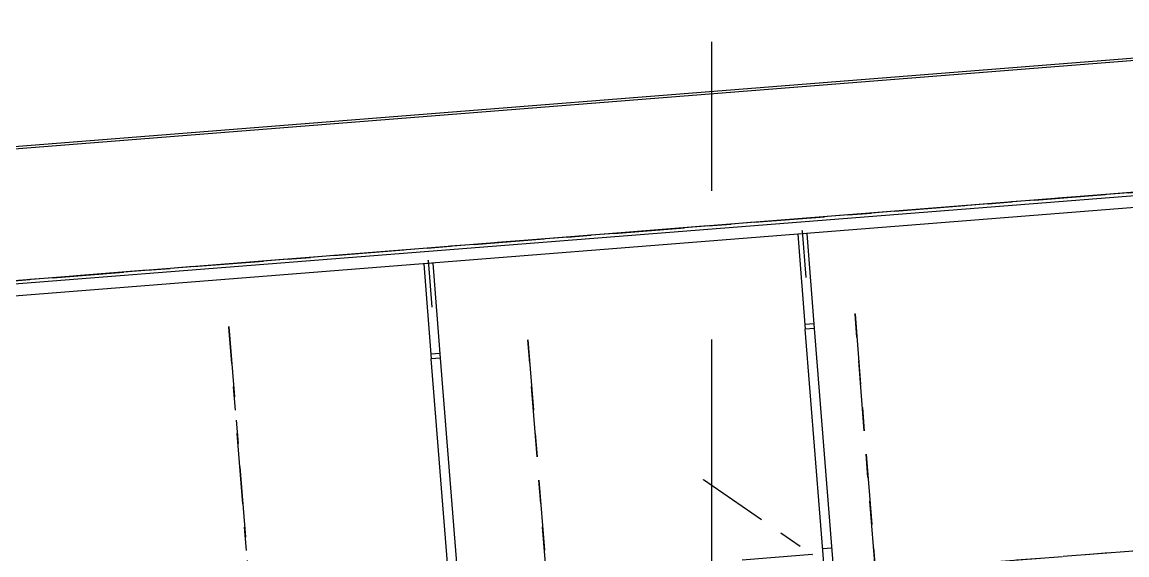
# Model space of a CAD drawing. Header units: millimetres. Extents: x 2368 to 8313, y 7493 to 11698.
# Drawn here: x 4531.17 to 4578.29, y 11438.08 to 11460.81 of the extents above; entities that cross this region are included whole.
import ezdxf

# ---------------------------------------------------------------- set-up
doc = ezdxf.new("R2010")
doc.units = ezdxf.units.MM
for name, pattern in [('CENTER', [50.8, 31.75, -6.35, 6.35, -6.35]), ('XKITLINE00', [0]), ('XKITLINE02', [4, 2, -2]), ('XKITLINE03', [6, 3, -1, 1, -1])]:
    doc.linetypes.add(name, pattern=pattern)

msp = doc.modelspace()

# ---------------------------------------------------------------- linework, layer by layer
at = {"color": 6, "linetype": 'CENTER'}
msp.add_line((4560.5882, 10907.5139), (4560.5882, 11495.735), dxfattribs=at)
at = {"color": 8, "linetype": 'XKITLINE00'}
for p, q in [((4841.0902, 11480.0157), (4508.1289, 11453.6953)), ((4841.098, 11479.916), (4508.1368, 11453.5956)), ((4842.2799, 11474.392), (4507.8375, 11447.9544)), ((4842.2843, 11474.2434), (4507.8564, 11447.8071)), ((4842.2996, 11473.7382), (4507.9207, 11447.3057)), ((4564.256, 11451.7591), (4564.2564, 11451.7548)), ((4564.6551, 11451.7863), (4564.2564, 11451.7548)), ((4564.2564, 11451.7548), (4564.5763, 11447.707)), ((4564.9751, 11447.7385), (4564.6548, 11451.7906)), ((4548.3058, 11450.4982), (4548.3061, 11450.4939)), ((4548.7049, 11450.5254), (4548.3061, 11450.4939)), ((4548.3061, 11450.4939), (4548.6261, 11446.4461)), ((4549.0249, 11446.4776), (4548.7045, 11450.5297)), ((4564.9751, 11447.7385), (4564.5763, 11447.707)), ((4566.2347, 11426.7283), (4564.5763, 11447.707)), ((4566.6334, 11426.7599), (4564.9751, 11447.7385)), ((4549.0249, 11446.4776), (4548.6261, 11446.4461)), ((4550.2844, 11425.4675), (4548.6261, 11446.4461)), ((4550.6832, 11425.499), (4549.0249, 11446.4776)), ((4565.716, 11438.3662), (4565.3172, 11438.3347))]:
    msp.add_line(p, q, dxfattribs=at)
at = {"color": 8, "linetype": 'XKITLINE03'}
for p, q in [((4508.578, 11448.013), (4841.5392, 11474.3335)), ((4841.5393, 11474.3335), (4508.5781, 11448.013)), ((4509.7789, 11432.8204), (4842.7402, 11459.1408)), ((4509.779, 11432.8204), (4842.7403, 11459.1408)), ((4564.4448, 11451.9076), (4564.6025, 11449.9136)), ((4564.4449, 11451.9076), (4564.6025, 11449.9142)), ((4548.4946, 11450.6468), (4548.6522, 11448.6527)), ((4548.4947, 11450.6468), (4548.6522, 11448.6533)), ((4560.5882, 11436.8368), (4724.5881, 11449.8009)), ((4566.6995, 11448.354), (4566.6995, 11448.354)), ((4566.6995, 11448.354), (4567.5664, 11437.3882)), ((4567.5664, 11437.3884), (4566.6996, 11448.3542)), ((4566.6996, 11448.3542), (4566.6996, 11448.3542)), ((4566.6996, 11448.3542), (4567.5664, 11437.3884)), ((4540.0054, 11447.603), (4539.9889, 11447.8117)), ((4539.9889, 11447.8117), (4541.042, 11434.4906)), ((4541.0585, 11434.2819), (4540.0054, 11447.603)), ((4552.7431, 11447.2509), (4552.7431, 11447.251)), ((4552.7431, 11447.251), (4553.6099, 11436.2852)), ((4553.6099, 11436.2851), (4552.7431, 11447.2509)), ((4552.7431, 11447.2507), (4552.7431, 11447.2507)), ((4552.7431, 11447.2507), (4553.6099, 11436.2849)), ((4560.2359, 11441.2928), (4564.8762, 11438.0986)), ((4560.2359, 11441.2927), (4564.8762, 11438.0984)), ((4564.8762, 11438.0984), (4556.155, 11437.409)), ((4564.8762, 11438.0986), (4556.1551, 11437.4092))]:
    msp.add_line(p, q, dxfattribs=at)
at = {"color": 3, "linetype": 'XKITLINE02'}
for p, q in [((4564.9594, 11447.9358), (4564.5606, 11447.9043)), ((4549.0092, 11446.675), (4548.6104, 11446.6435))]:
    msp.add_line(p, q, dxfattribs=at)
at = {"color": 3, "linetype": 'XKITLINE00'}
for p, q in [((4564.9595, 11447.9358), (4564.5607, 11447.9043)), ((4549.0092, 11446.675), (4548.6105, 11446.6435))]:
    msp.add_line(p, q, dxfattribs=at)
at = {"color": 8, "linetype": 'XKITLINE00'}
for centre in [(4564.4448, 11451.9076), (4564.4449, 11451.9076), (4548.4946, 11450.6468), (4548.4947, 11450.6468), (4566.6995, 11448.354), (4566.6995, 11448.354), (4566.6996, 11448.3542), (4566.6996, 11448.3542), (4566.6996, 11448.3542), (4539.9889, 11447.8117), (4539.9889, 11447.8117), (4540.0054, 11447.603), (4540.0054, 11447.603), (4552.7431, 11447.251), (4552.7431, 11447.2509), (4552.7431, 11447.2509), (4552.7431, 11447.2507), (4552.7431, 11447.2507), (4560.2359, 11441.2928), (4560.2359, 11441.2927), (4564.8762, 11438.0986), (4564.8762, 11438.0986), (4564.8762, 11438.0984), (4564.8762, 11438.0984)]:
    msp.add_circle(centre, 0.004, dxfattribs=at)

doc.saveas('drawing.dxf')
